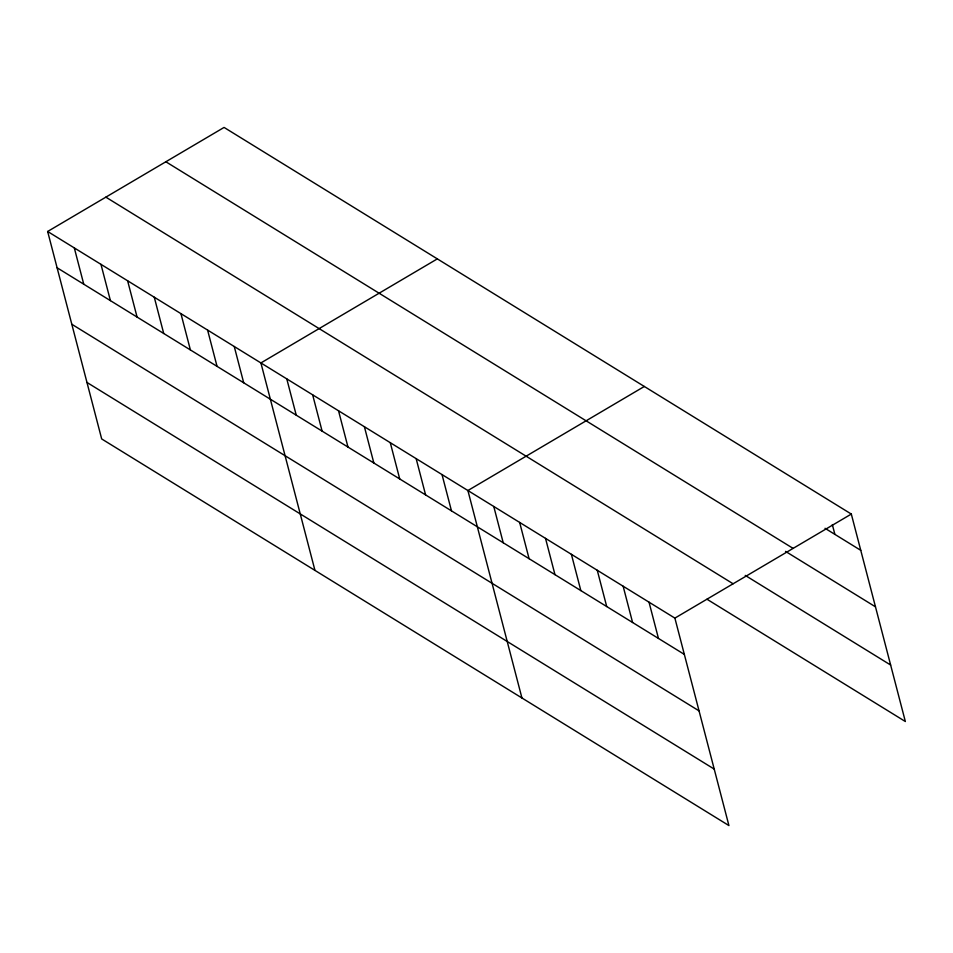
<?xml version="1.0" encoding="UTF-8"?>
<svg xmlns="http://www.w3.org/2000/svg" width="953" height="953" viewBox="0 0 953 953"><rect width="100%" height="100%" fill="white"/><g stroke="black" fill="none" stroke-linecap="round" stroke-linejoin="round"><path stroke-width="1.43" d="M47.65 231.484L674.891 618.116L728.926 825.572L101.685 438.94L47.65 231.484L224.074 127.428L851.315 514.06L905.35 721.516L706.983 599.234M437.332 258.882L260.908 362.938L314.955 570.394M644.323 386.465L467.899 490.533L521.934 697.989M674.891 618.116L851.315 514.06M825.036 528.307L860.762 550.334M165.858 161.772L793.099 548.392M785.534 551.382L875.473 606.823M745.246 575.409L890.638 665.027M105.866 197.152L733.107 583.772M57.097 267.769L684.337 654.389M71.809 324.258L699.049 710.878M86.973 382.451L714.214 769.083M832.338 524.615L834.888 534.383M649.017 602.165L658.463 638.45M623.143 586.226L632.589 622.5M597.269 570.275L606.716 606.549M571.395 554.324L580.842 590.598M545.521 538.374L554.968 574.647M519.647 522.423L529.094 558.708M493.773 506.484L503.22 542.757M442.025 474.582L451.472 510.856M416.151 458.631L425.598 494.905M390.277 442.68L399.724 478.966M364.403 426.741L373.85 463.015M338.529 410.791L347.976 447.064M312.655 394.84L322.102 431.113M286.782 378.889L296.24 415.163M234.259 346.511L243.706 382.784M207.599 330.083L217.046 366.357M180.939 313.644L190.386 349.918M154.279 297.217L163.725 333.49M127.619 280.79L137.077 317.063M100.97 264.35L110.417 300.624M74.31 247.923L83.757 284.197"/></g></svg>
